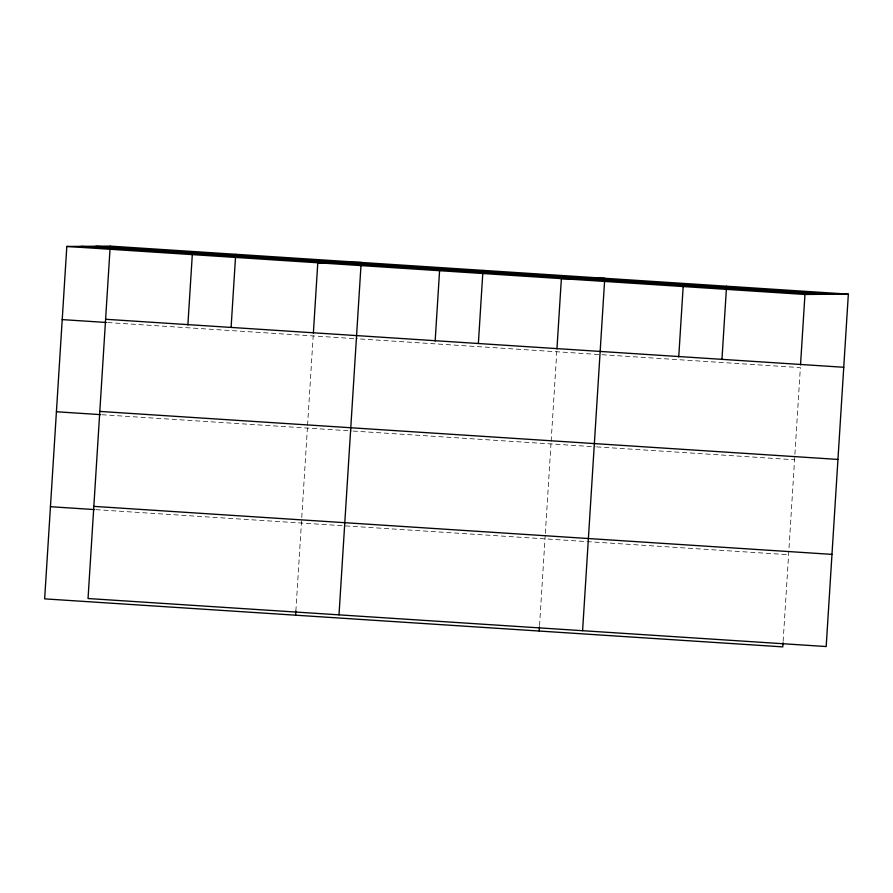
<?xml version="1.0" encoding="UTF-8"?>
<svg xmlns="http://www.w3.org/2000/svg" width="893" height="893" viewBox="0 0 893 893"><rect width="100%" height="100%" fill="white"/><g stroke="black" fill="none" stroke-linecap="round" stroke-linejoin="round"><path stroke-width="0.67" stroke-dasharray="4.46 3.35" d="M295.873 611.069L301.678 518.911M301.756 517.527L307.393 428.082M307.56 425.336L313.186 335.924M539.551 625.535L545.255 534.751M545.344 533.367L550.97 443.921M551.148 441.175L556.774 351.764M783.139 641.375L800.362 367.603L358.863 338.894M107.729 322.563L357.479 338.804M101.925 414.72L351.675 430.962M353.059 431.051L595.263 446.801M596.647 446.891L794.558 459.761M95.953 509.669L788.586 554.72"/><path stroke-width="1.34" d="M110.207 246.122L88.039 598.533L826.181 646.543L848.35 294.132L110.207 246.122L66.819 246.457L44.65 598.868L782.793 646.878L783.049 642.748M187.876 325.007L192.308 254.628M231.097 327.43L235.696 254.282M295.616 615.199L295.873 611.069M313.365 333.167L317.785 262.788L361.174 262.442L339.005 614.853M435.148 341.081L439.579 270.702M478.369 343.504L482.968 270.367M539.205 631.038L539.461 626.908M556.942 349.007L561.373 278.627L604.762 278.281L582.593 630.692M678.736 356.921L683.167 286.541M721.957 359.354L726.556 286.206M800.53 364.846L804.961 294.467L848.35 294.132M95.897 246.234L834.029 294.244M81.14 246.345L819.283 294.355M66.819 246.457L804.961 294.467M105.608 319.27L843.751 367.269M62.22 319.605L106.345 322.473M99.815 411.427L837.947 459.426M56.426 411.762L100.552 414.631M93.843 506.376L831.975 554.374M50.443 506.711L94.569 509.579"/></g></svg>
